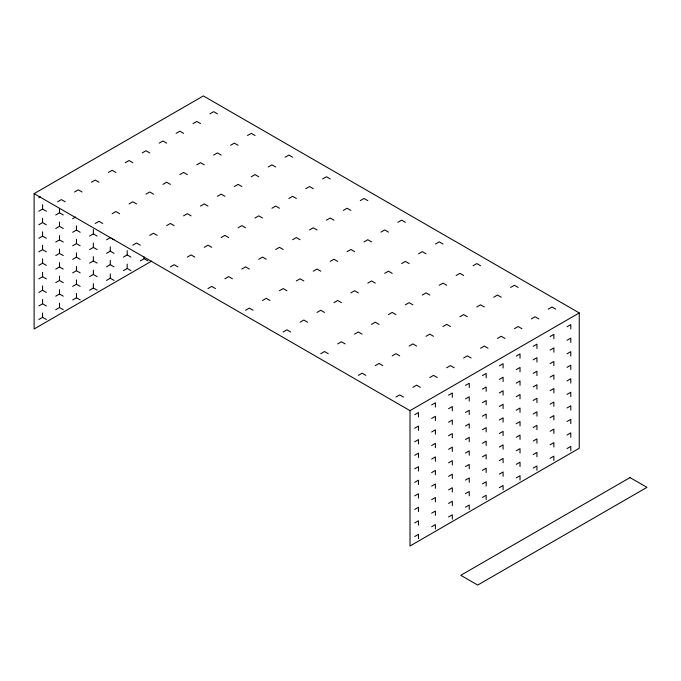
<?xml version="1.0" encoding="UTF-8"?>
<svg xmlns="http://www.w3.org/2000/svg" width="681" height="681" viewBox="0 0 681 681"><rect width="100%" height="100%" fill="white"/><g stroke="black" fill="none" stroke-linecap="round" stroke-linejoin="round"><path stroke-width="1.02" d="M34.118 193.634L410.013 410.652L410.013 545.992L579.25 448.277L579.25 312.945L203.364 95.927L34.118 193.634L34.118 328.974L151.701 261.087M38.826 197.686L40.324 196.818M38.826 211.221L42.58 209.05L46.342 211.221M57.621 201.772L61.375 199.601L65.138 201.772M74.544 191.999L78.298 189.829L82.061 191.999M91.467 182.227L95.221 180.056L98.983 182.227M108.39 172.455L112.152 170.284L115.906 172.455M125.313 162.682L129.075 160.512L132.829 162.682M142.235 152.91L145.998 150.739L149.752 152.91M159.158 143.146L162.921 140.976L166.683 143.146M176.09 133.374L179.844 131.203L183.606 133.374M193.012 123.601L196.766 121.431L200.529 123.601M209.935 113.829L213.689 111.658L217.452 113.829M38.826 224.756L42.58 222.585L46.342 224.756M55.748 214.983L59.502 212.812L63.265 214.983M38.826 238.282L42.58 236.111L46.342 238.282M55.748 228.518L59.502 226.347L63.265 228.518M72.671 218.746L75.676 217.009M38.826 251.817L42.58 249.646L46.342 251.817M55.748 242.044L59.502 239.882L63.265 242.044M72.671 232.281L76.434 230.11L80.188 232.281M95.204 223.47L98.966 221.299L102.72 223.47M112.127 213.698L115.889 211.527L119.652 213.698M129.058 203.925L132.812 201.755L136.575 203.925M145.981 194.153L149.735 191.991L153.497 194.153M162.904 184.389L166.658 182.219L170.42 184.389M179.827 174.617L183.589 172.446L187.343 174.617M196.749 164.845L200.512 162.674L204.266 164.845M213.672 155.072L217.435 152.902L221.197 155.072M230.604 145.3L234.358 143.129L238.12 145.3M247.526 135.528L251.28 133.357L255.043 135.528M38.826 265.352L42.58 263.181L46.342 265.352M55.748 255.579L59.502 253.409L63.265 255.579M72.671 245.807L76.434 243.645L80.188 245.807M89.594 236.043L93.357 233.872L97.111 236.043M38.826 278.887L42.58 276.716L46.342 278.887M55.748 269.114L59.502 266.943L63.265 269.114M72.671 259.342L76.434 257.171L80.188 259.342M89.594 249.569L93.357 247.407L97.111 249.569M106.517 239.806L110.279 237.635L114.033 239.806M38.826 292.421L42.58 290.251L46.342 292.421M55.748 282.649L59.502 280.478L63.265 282.649M72.671 272.877L76.434 270.706L80.188 272.877M89.594 263.104L93.357 260.934L97.111 263.104M106.517 253.341L110.279 251.17L114.033 253.341M132.795 245.169L136.558 243.006L140.312 245.169M149.718 235.405L153.48 233.234L157.234 235.405M166.641 225.632L170.403 223.462L174.166 225.632M183.572 215.86L187.326 213.689L191.089 215.86M200.495 206.088L204.249 203.917L208.011 206.088M217.418 196.315L221.172 194.145L224.934 196.315M234.341 186.543L238.103 184.372L241.857 186.543M251.263 176.779L255.026 174.608L258.78 176.779M268.186 167.007L271.949 164.836L275.703 167.007M285.109 157.234L288.872 155.064L292.634 157.234M38.826 305.956L42.58 303.786L46.342 305.956M55.748 296.184L59.502 294.013L63.265 296.184M72.671 286.412L76.434 284.241L80.188 286.412M89.594 276.639L93.357 274.469L97.111 276.639M106.517 266.867L110.279 264.696L114.033 266.867M123.44 257.103L127.202 254.932L130.965 257.103M38.826 319.491L42.58 317.32L46.342 319.491M55.748 309.719L59.502 307.548L63.265 309.719M72.671 299.946L76.434 297.776L80.188 299.946M89.594 290.174L93.357 288.003L97.111 290.174M106.517 280.402L110.279 278.231L114.033 280.402M123.44 270.629L127.202 268.459L130.965 270.629M140.371 260.866L144.125 258.695L147.888 260.866M170.386 266.875L174.14 264.705L177.903 266.875M187.309 257.103L191.072 254.932L194.826 257.103M204.232 247.331L207.994 245.16L211.748 247.331M221.155 237.558L224.917 235.388L228.671 237.558M238.078 227.786L241.84 225.624L245.603 227.786M255.009 218.022L258.763 215.851L262.525 218.022M271.932 208.25L275.686 206.079L279.448 208.25M288.855 198.477L292.609 196.307L296.371 198.477M305.778 188.705L309.54 186.534L313.294 188.705M322.7 178.933L326.463 176.762L330.217 178.933M207.977 288.574L211.731 286.403L215.494 288.574M224.9 278.801L228.654 276.631L232.417 278.801M241.823 269.038L245.586 266.867L249.34 269.038M258.746 259.265L262.508 257.095L266.262 259.265M275.669 249.493L279.431 247.322L283.185 249.493M292.592 239.721L296.354 237.55L300.117 239.721M309.523 229.948L313.277 227.777L317.04 229.948M326.446 220.176L330.2 218.005L333.962 220.176M343.369 210.403L347.123 208.241L350.885 210.403M360.292 200.64L364.054 198.469L367.808 200.64M245.56 310.281L249.323 308.11L253.085 310.281M262.491 300.508L266.245 298.338L270.008 300.508M279.414 290.736L283.168 288.565L286.931 290.736M296.337 280.964L300.091 278.793L303.854 280.964M313.26 271.191L317.023 269.021L320.777 271.191M330.183 261.419L333.945 259.257L337.699 261.419M347.106 251.655L350.868 249.484L354.622 251.655M364.029 241.883L367.791 239.712L371.554 241.883M380.96 232.11L384.714 229.94L388.476 232.11M397.883 222.338L401.637 220.167L405.399 222.338M283.151 331.979L286.914 329.808L290.668 331.979M300.074 322.207L303.837 320.036L307.591 322.207M316.997 312.434L320.76 310.264L324.522 312.434M333.928 302.67L337.682 300.5L341.445 302.67M350.851 292.898L354.605 290.727L358.368 292.898M367.774 283.126L371.537 280.955L375.291 283.126M384.697 273.353L388.459 271.183L392.213 273.353M401.62 263.581L405.382 261.41L409.136 263.581M418.543 253.809L422.305 251.638L426.068 253.809M435.474 244.036L439.228 241.874L442.99 244.036M320.742 353.686L324.505 351.515L328.259 353.686M337.665 343.914L341.428 341.743L345.182 343.914M354.588 334.141L358.351 331.97L362.105 334.141M371.511 324.369L375.274 322.198L379.036 324.369M388.442 314.596L392.196 312.426L395.959 314.596M405.365 304.824L409.119 302.653L412.882 304.824M422.288 295.052L426.042 292.89L429.805 295.052M439.211 285.288L442.973 283.117L446.727 285.288M456.134 275.516L459.896 273.345L463.65 275.516M473.057 265.743L476.819 263.573L480.573 265.743M358.334 375.384L362.088 373.214L365.85 375.384M375.257 365.612L379.011 363.441L382.773 365.612M392.179 355.84L395.942 353.669L399.696 355.84M409.102 346.067L412.865 343.896L416.619 346.067M426.025 336.303L429.788 334.133L433.542 336.303M442.948 326.531L446.71 324.36L450.473 326.531M459.879 316.759L463.633 314.588L467.396 316.759M476.802 306.986L480.556 304.816L484.319 306.986M493.725 297.214L497.488 295.043L501.242 297.214M510.648 287.442L514.41 285.271L518.164 287.442M395.916 397.083L399.679 394.912L403.441 397.083M412.848 387.319L416.602 385.148L420.364 387.319M429.771 377.546L433.525 375.376L437.287 377.546M446.693 367.774L450.456 365.603L454.21 367.774M463.616 358.002L467.379 355.831L471.133 358.002M480.539 348.229L484.302 346.059L488.056 348.229M497.462 338.457L501.225 336.286L504.987 338.457M514.393 328.685L518.147 326.522L521.91 328.685M531.316 318.921L535.07 316.75L538.833 318.921M548.239 309.148L551.993 306.978L555.756 309.148M410.013 410.652L579.25 312.945M414.712 414.703L418.474 412.533L418.474 416.874M431.643 404.931L435.397 402.76L435.397 407.102M448.566 395.159L452.32 392.988L452.32 397.329M465.489 385.395L469.243 383.224L469.243 387.557M482.412 375.623L486.174 373.452L486.174 377.793M499.335 365.85L503.097 363.68L503.097 368.021M516.258 356.078L520.02 353.907L520.02 358.249M533.18 346.306L536.943 344.135L536.943 348.476M550.112 336.533L553.866 334.362L553.866 338.704M567.035 326.761L570.789 324.59L570.789 328.932M414.712 428.238L418.474 426.068L418.474 430.409M431.643 418.466L435.397 416.295L435.397 420.637M448.566 408.694L452.32 406.523L452.32 410.864M465.489 398.921L469.243 396.751L469.243 401.092M482.412 389.157L486.174 386.987L486.174 391.32M499.335 379.385L503.097 377.214L503.097 381.556M516.258 369.613L520.02 367.442L520.02 371.783M533.18 359.84L536.943 357.67L536.943 362.011M550.112 350.068L553.866 347.897L553.866 352.239M567.035 340.296L570.789 338.125L570.789 342.466M414.712 441.773L418.474 439.603L418.474 443.944M431.643 432.001L435.397 429.83L435.397 434.172M448.566 422.229L452.32 420.058L452.32 424.399M465.489 412.456L469.243 410.285L469.243 414.627M482.412 402.684L486.174 400.513L486.174 404.854M499.335 392.92L503.097 390.749L503.097 395.082M516.258 383.148L520.02 380.977L520.02 385.318M533.18 373.375L536.943 371.205L536.943 375.546M550.112 363.603L553.866 361.432L553.866 365.774M567.035 353.831L570.789 351.66L570.789 356.001M414.712 455.308L418.474 453.137L418.474 457.479M431.643 445.536L435.397 443.365L435.397 447.706M448.566 435.763L452.32 433.593L452.32 437.934M465.489 425.991L469.243 423.82L469.243 428.162M482.412 416.219L486.174 414.048L486.174 418.389M499.335 406.446L503.097 404.276L503.097 408.617M516.258 396.683L520.02 394.512L520.02 398.853M533.18 386.91L536.943 384.739L536.943 389.081M550.112 377.138L553.866 374.967L553.866 379.308M567.035 367.365L570.789 365.195L570.789 369.536M414.712 468.843L418.474 466.672L418.474 471.005M431.643 459.071L435.397 456.9L435.397 461.241M448.566 449.298L452.32 447.128L452.32 451.469M465.489 439.526L469.243 437.355L469.243 441.697M482.412 429.754L486.174 427.583L486.174 431.924M499.335 419.981L503.097 417.811L503.097 422.152M516.258 410.209L520.02 408.038L520.02 412.38M533.18 400.445L536.943 398.274L536.943 402.616M550.112 390.673L553.866 388.502L553.866 392.843M567.035 380.9L570.789 378.73L570.789 383.071M414.712 482.369L418.474 480.199L418.474 484.54M431.643 472.605L435.397 470.435L435.397 474.768M448.566 462.833L452.32 460.662L452.32 465.004M465.489 453.061L469.243 450.89L469.243 455.231M482.412 443.288L486.174 441.118L486.174 445.459M499.335 433.516L503.097 431.345L503.097 435.687M516.258 423.744L520.02 421.573L520.02 425.914M533.18 413.971L536.943 411.809L536.943 416.142M550.112 404.208L553.866 402.037L553.866 406.378M567.035 394.435L570.789 392.265L570.789 396.606M414.712 495.904L418.474 493.734L418.474 498.075M431.643 486.132L435.397 483.961L435.397 488.303M448.566 476.368L452.32 474.197L452.32 478.539M465.489 466.596L469.243 464.425L469.243 468.766M482.412 456.823L486.174 454.653L486.174 458.994M499.335 447.051L503.097 444.88L503.097 449.222M516.258 437.279L520.02 435.108L520.02 439.449M533.18 427.506L536.943 425.336L536.943 429.677M550.112 417.734L553.866 415.572L553.866 419.905M567.035 407.97L570.789 405.799L570.789 410.141M414.712 509.439L418.474 507.268L418.474 511.61M431.643 499.667L435.397 497.496L435.397 501.837M448.566 489.894L452.32 487.724L452.32 492.065M465.489 480.131L469.243 477.96L469.243 482.301M482.412 470.358L486.174 468.188L486.174 472.529M499.335 460.586L503.097 458.415L503.097 462.757M516.258 450.813L520.02 448.643L520.02 452.984M533.18 441.041L536.943 438.87L536.943 443.212M550.112 431.269L553.866 429.098L553.866 433.439M567.035 421.496L570.789 419.334L570.789 423.667M414.712 522.974L418.474 520.803L418.474 525.145M431.643 513.202L435.397 511.031L435.397 515.372M448.566 503.429L452.32 501.259L452.32 505.6M465.489 493.657L469.243 491.495L469.243 495.828M482.412 483.893L486.174 481.722L486.174 486.064M499.335 474.121L503.097 471.95L503.097 476.291M516.258 464.348L520.02 462.178L520.02 466.519M533.18 454.576L536.943 452.405L536.943 456.747M550.112 444.804L553.866 442.633L553.866 446.974M567.035 435.031L570.789 432.861L570.789 437.202M414.712 536.509L418.474 534.338L418.474 538.68M431.643 526.736L435.397 524.566L435.397 528.907M448.566 516.964L452.32 514.793L452.32 519.135M465.489 507.192L469.243 505.021L469.243 509.362M482.412 497.419L486.174 495.257L486.174 499.59M499.335 487.656L503.097 485.485L503.097 489.826M516.258 477.883L520.02 475.713L520.02 480.054M533.18 468.111L536.943 465.94L536.943 470.282M550.112 458.339L553.866 456.168L553.866 460.509M567.035 448.566L570.789 446.395L570.789 450.737M144.125 256.958L144.125 258.695M127.202 250.591L127.202 254.932M127.202 264.126L127.202 268.459M110.279 246.828L110.279 251.17M110.279 260.363L110.279 264.696M110.279 273.89L110.279 278.231M93.357 229.531L93.357 233.872M93.357 243.066L93.357 247.407M93.357 256.601L93.357 260.934M93.357 270.127L93.357 274.469M93.357 283.662L93.357 288.003M76.434 225.769L76.434 230.11M76.434 239.303L76.434 243.645M76.434 252.83L76.434 257.171M76.434 266.365L76.434 270.706M76.434 279.9L76.434 284.241M76.434 293.434L76.434 297.776M59.502 208.471L59.502 212.812M59.502 222.006L59.502 226.347M59.502 235.541L59.502 239.882M59.502 249.067L59.502 253.409M59.502 262.602L59.502 266.943M59.502 276.137L59.502 280.478M59.502 289.672L59.502 294.013M59.502 303.207L59.502 307.548M42.58 204.709L42.58 209.05M42.58 218.243L42.58 222.585M42.58 231.778L42.58 236.111M42.58 245.305L42.58 249.646M42.58 258.84L42.58 263.181M42.58 272.374L42.58 276.716M42.58 285.909L42.58 290.251M42.58 299.444L42.58 303.786M42.58 312.979L42.58 317.32M630.027 477.594L460.782 575.3L477.704 585.073L646.95 487.366L630.027 477.594"/></g></svg>
